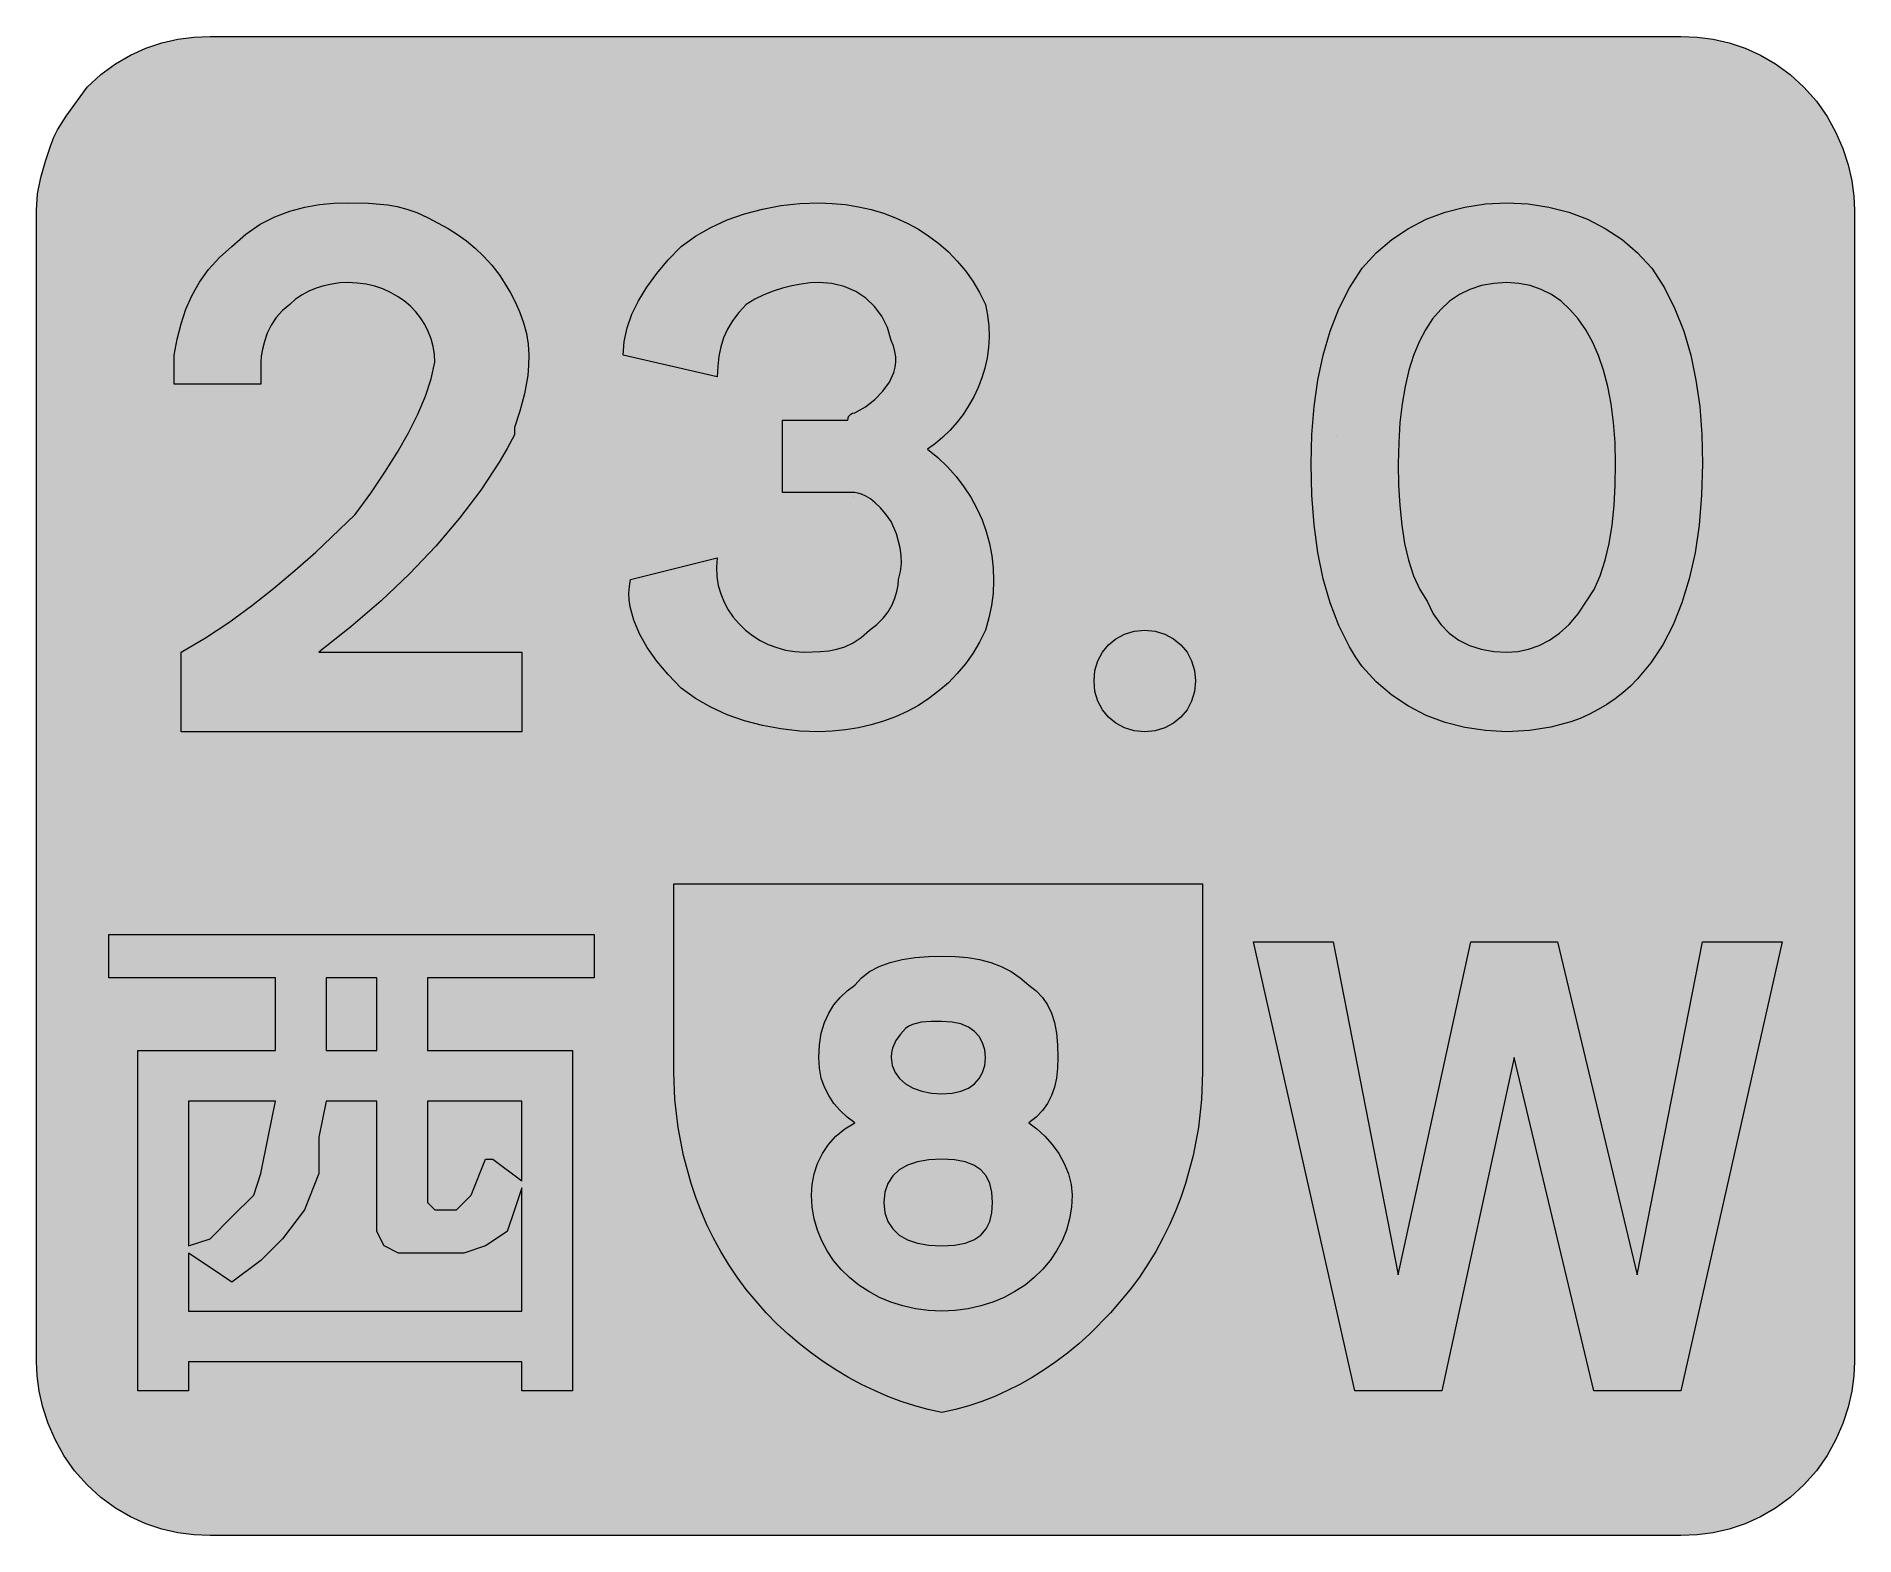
# Model space of a CAD drawing. Header units: metres. Extents: x 133 to 434, y 11 to 259.
import ezdxf

# ---------------------------------------------------------------- set-up
doc = ezdxf.new("R2010")
doc.units = ezdxf.units.M
for name, color, linetype, true_color in [('FILL_BLACK_000000', 7, 'Continuous', 0x000000), ('FILL_LIME_00FF00', 7, 'Continuous', 0x00ff00), ('FILL_WHITE_FFFFFF', 7, 'Continuous', 0xffffff), ('FILL_YELLOW_FFFF00', 7, 'Continuous', 0xffff00), ('STROKE_WHITE_FFFFFF', 7, 'Continuous', 0xffffff)]:
    doc.layers.add(name, color=color, linetype=linetype, true_color=true_color)

msp = doc.modelspace()

# ---------------------------------------------------------------- hatches: boundary and pattern name
at = {"layer": 'FILL_BLACK_000000', "true_color": 0x000000}
h = msp.add_hatch(color=7, dxfattribs=at)
h.dxf.hatch_style = 1
h.paths.add_polyline_path([(276.6, 48.85), (274.61, 49.48), (272.72, 50.28), (270.94, 51.23), (269.28, 52.32), (267.75, 53.55), (266.36, 54.91), (265.12, 56.38), (264.04, 57.96), (263.14, 59.64), (262.42, 61.42), (261.89, 63.27), (261.56, 65.2), (261.45, 67.2), (261.56, 69), (261.9, 70.76), (262.46, 72.47), (263.25, 74.1), (264.26, 75.61), (265.5, 76.99), (266.96, 78.19), (268.65, 79.2), (267.36, 80.16), (266.19, 81.22), (265.17, 82.41), (264.3, 83.7), (263.6, 85.11), (263.08, 86.62), (262.76, 88.26), (262.65, 90), (262.76, 92.14), (263.08, 94.07), (263.6, 95.8), (264.3, 97.35), (265.17, 98.73), (266.19, 99.96), (267.36, 101.04), (268.65, 102), (269.71, 103.24), (271.07, 104.27), (272.68, 105.1), (274.5, 105.75), (276.49, 106.23), (278.61, 106.56), (280.81, 106.74), (283.05, 106.8), (285.24, 106.74), (287.33, 106.56), (289.29, 106.23), (291.15, 105.75), (292.89, 105.1), (294.53, 104.27), (296.04, 103.24), (297.45, 102), (298.69, 101.04), (299.72, 99.96), (300.55, 98.73), (301.2, 97.35), (301.68, 95.8), (302.01, 94.07), (302.19, 92.14), (302.25, 90), (302.19, 88.26), (302.01, 86.62), (301.68, 85.11), (301.2, 83.7), (300.55, 82.41), (299.72, 81.22), (298.69, 80.16), (297.45, 79.2), (298.79, 78.19), (300.09, 76.99), (301.31, 75.61), (302.4, 74.1), (303.32, 72.47), (304.03, 70.76), (304.49, 69), (304.65, 67.2), (304.54, 65.2), (304.21, 63.27), (303.68, 61.42), (302.96, 59.64), (302.06, 57.96), (300.98, 56.38), (299.74, 54.91), (298.35, 53.55), (296.82, 52.32), (295.16, 51.23), (293.38, 50.28), (291.49, 49.48), (289.5, 48.85), (287.42, 48.38), (285.27, 48.1), (283.05, 48), (280.83, 48.1), (278.68, 48.38), (276.6, 48.85)])
h.paths.add_polyline_path([(277.38, 72.19), (276, 71.4), (274.91, 70.39), (274.11, 69.15), (273.62, 67.69), (273.45, 66), (273.62, 64.31), (274.11, 62.85), (274.91, 61.61), (276, 60.6), (277.38, 59.81), (279.02, 59.25), (280.91, 58.91), (283.05, 58.8), (285.13, 58.91), (286.89, 59.25), (288.34, 59.81), (289.5, 60.6), (290.37, 61.61), (290.98, 62.85), (291.34, 64.31), (291.45, 66), (291.34, 67.69), (290.98, 69.15), (290.37, 70.39), (289.5, 71.4), (288.34, 72.19), (286.89, 72.75), (285.13, 73.09), (283.05, 73.2), (280.91, 73.09), (279.02, 72.75), (277.38, 72.19)], flags=16)
h.paths.add_polyline_path([(289.8, 92.46), (289.24, 93.48), (288.45, 94.35), (287.44, 95.05), (286.2, 95.57), (284.74, 95.89), (283.05, 96), (281.27, 95.98), (279.6, 95.85), (278.16, 95.49), (277.55, 95.2), (277.05, 94.8), (276.17, 93.88), (275.4, 92.85), (274.86, 91.59), (274.7, 90.85), (274.65, 90), (274.81, 88.71), (275.29, 87.54), (276.04, 86.52), (277.05, 85.65), (278.28, 84.95), (279.71, 84.43), (281.31, 84.11), (283.05, 84), (284.74, 84.11), (286.2, 84.43), (287.44, 84.95), (288.45, 85.65), (289.24, 86.52), (289.8, 87.54), (290.14, 88.71), (290.25, 90), (290.14, 91.29), (289.8, 92.46)], flags=16)
at = {"layer": 'FILL_LIME_00FF00', "true_color": 0x00ff00}
h = msp.add_hatch(color=7, dxfattribs=at)
h.dxf.hatch_style = 1
h.paths.add_polyline_path([(405.45, 259.2), (408.15, 259.09), (410.83, 258.73), (413.49, 258.12), (416.1, 257.25), (418.66, 256.09), (421.14, 254.64), (423.55, 252.88), (425.85, 250.8), (427.93, 248.45), (429.69, 245.92), (431.14, 243.29), (432.3, 240.6), (433.17, 237.91), (433.78, 235.27), (434.14, 232.75), (434.25, 230.4), (434.25, 39.6), (434.14, 37.25), (433.78, 34.72), (433.17, 32.09), (432.3, 29.4), (431.14, 26.71), (429.69, 24.07), (427.93, 21.55), (425.85, 19.2), (423.55, 17.12), (421.14, 15.36), (418.66, 13.91), (416.1, 12.75), (413.49, 11.88), (410.83, 11.27), (408.15, 10.91), (405.45, 10.8), (161.85, 10.8), (159.15, 10.91), (156.47, 11.27), (153.81, 11.88), (151.2, 12.75), (148.64, 13.91), (146.16, 15.36), (143.75, 17.12), (141.45, 19.2), (139.37, 21.55), (137.61, 24.07), (136.16, 26.71), (135, 29.4), (134.13, 32.09), (133.52, 34.72), (133.16, 37.25), (133.05, 39.6), (133.05, 230.4), (133.26, 233.1), (133.8, 235.8), (134.57, 238.5), (135.45, 241.2), (135.95, 242.5), (136.56, 243.71), (138, 246), (141.45, 250.8), (143.75, 252.88), (146.16, 254.64), (148.64, 256.09), (151.2, 257.25), (153.81, 258.12), (156.47, 258.73), (159.15, 259.09), (161.85, 259.2), (405.45, 259.2)])
at = {"layer": 'FILL_WHITE_FFFFFF', "true_color": 0xffffff}
h = msp.add_hatch(color=7, dxfattribs=at)
h.dxf.hatch_style = 1
h.paths.add_polyline_path([(155.85, 201.6), (155.85, 206.4), (156.36, 209.04), (157.01, 211.57), (157.83, 213.99), (158.85, 216.3), (160.09, 218.49), (161.59, 220.57), (163.36, 222.54), (165.45, 224.4), (167.75, 226.43), (170.14, 228.06), (172.58, 229.31), (175.05, 230.25), (177.52, 230.9), (179.96, 231.32), (182.35, 231.54), (184.65, 231.6), (188.06, 231.56), (191.25, 231.3), (192.83, 231.01), (194.44, 230.59), (196.1, 229.99), (197.85, 229.2), (201.24, 227.36), (202.81, 226.37), (204.3, 225.3), (205.74, 224.11), (207.13, 222.79), (208.5, 221.29), (209.85, 219.6), (211.61, 216.69), (212.42, 215.11), (213.15, 213.45), (213.76, 211.74), (214.24, 209.98), (214.54, 208.2), (214.65, 206.4), (214.6, 204.65), (214.44, 203.01), (213.9, 199.95), (213.13, 197.12), (212.25, 194.4), (212.25, 193.2), (211.06, 190.94), (209.73, 188.65), (206.68, 184.03), (203.16, 179.38), (199.2, 174.75), (194.85, 170.17), (190.14, 165.69), (185.13, 161.36), (179.85, 157.2), (213.45, 157.2), (213.45, 144), (157.05, 144), (157.05, 157.2), (161.04, 159.56), (164.93, 162.11), (168.69, 164.84), (172.35, 167.7), (175.89, 170.68), (179.33, 173.74), (185.85, 180), (188.44, 183.54), (190.78, 186.97), (192.87, 190.29), (194.7, 193.5), (196.24, 196.59), (197.49, 199.57), (198.43, 202.44), (199.05, 205.2), (198.98, 206.53), (198.78, 207.83), (198.44, 209.09), (197.98, 210.3), (197.4, 211.45), (196.71, 212.54), (195.91, 213.56), (195, 214.5), (194, 215.36), (192.9, 216.12), (191.71, 216.79), (190.44, 217.35), (189.1, 217.8), (187.68, 218.13), (186.2, 218.33), (184.65, 218.4), (183.3, 218.34), (181.97, 218.17), (180.66, 217.89), (179.4, 217.5), (178.19, 216.99), (177.06, 216.37), (176, 215.64), (175.05, 214.8), (173.81, 213.8), (172.78, 212.62), (171.95, 211.34), (171.3, 210), (170.82, 208.66), (170.49, 207.37), (170.31, 206.2), (170.25, 205.2), (170.25, 201.6), (155.85, 201.6)])
h = msp.add_hatch(color=7, dxfattribs=at)
h.dxf.hatch_style = 1
h.paths.add_polyline_path([(256.65, 183.6), (256.65, 195.6), (266.25, 195.6), (267.45, 195.6), (267.6, 196.2), (267.96, 196.61), (268.25, 196.75), (268.65, 196.8), (270.38, 197.81), (271.95, 199.01), (273.29, 200.39), (274.35, 201.9), (275.07, 203.53), (275.29, 204.37), (275.4, 205.24), (275.4, 206.12), (275.28, 207), (275.03, 207.9), (274.65, 208.8), (274.04, 210.94), (273.11, 212.83), (271.91, 214.47), (270.45, 215.85), (268.77, 216.94), (266.89, 217.74), (264.84, 218.23), (262.65, 218.4), (261.25, 218.34), (259.76, 218.17), (258.22, 217.89), (256.65, 217.5), (255.08, 216.99), (253.54, 216.37), (252.05, 215.64), (250.65, 214.8), (249.41, 213.45), (248.38, 212.08), (247.55, 210.69), (246.9, 209.25), (246.42, 207.76), (246.09, 206.19), (245.91, 204.55), (245.85, 202.8), (230.25, 206.4), (230.42, 208.65), (230.91, 210.9), (231.71, 213.15), (232.8, 215.4), (234.18, 217.65), (235.82, 219.9), (237.71, 222.15), (239.85, 224.4), (242.21, 226.09), (244.76, 227.55), (247.49, 228.79), (250.35, 229.8), (253.33, 230.59), (256.39, 231.15), (259.5, 231.49), (262.65, 231.6), (264.88, 231.53), (267.08, 231.32), (269.24, 230.98), (271.35, 230.49), (273.4, 229.88), (275.39, 229.13), (277.31, 228.26), (279.15, 227.25), (280.91, 226.12), (282.57, 224.86), (284.14, 223.48), (285.6, 221.98), (286.95, 220.36), (288.18, 218.62), (289.28, 216.77), (290.25, 214.8), (290.62, 213), (290.82, 211.21), (290.87, 209.43), (290.78, 207.67), (290.54, 205.95), (290.17, 204.25), (289.67, 202.6), (289.05, 201), (288.32, 199.45), (287.48, 197.97), (286.55, 196.56), (285.53, 195.22), (284.42, 193.97), (283.23, 192.82), (281.97, 191.76), (280.65, 190.8), (282.38, 189.4), (283.97, 187.89), (285.41, 186.28), (286.71, 184.59), (287.86, 182.83), (288.86, 180.99), (289.7, 179.1), (290.4, 177.15), (290.94, 175.16), (291.33, 173.14), (291.55, 171.09), (291.62, 169.03), (291.52, 166.96), (291.26, 164.89), (290.84, 162.84), (290.25, 160.8), (289.28, 158.83), (288.18, 156.98), (286.95, 155.24), (285.6, 153.62), (284.14, 152.12), (282.57, 150.74), (280.91, 149.48), (279.15, 148.35), (277.31, 147.34), (275.39, 146.47), (273.4, 145.72), (271.35, 145.11), (269.24, 144.62), (267.08, 144.28), (264.88, 144.07), (262.65, 144), (259.5, 144.11), (256.39, 144.45), (253.33, 145.01), (250.35, 145.8), (247.49, 146.81), (244.76, 148.05), (242.21, 149.51), (239.85, 151.2), (237.72, 153.45), (235.84, 155.7), (234.24, 157.95), (232.95, 160.2), (232, 162.45), (231.41, 164.7), (231.27, 165.82), (231.22, 166.95), (231.28, 168.07), (231.45, 169.2), (245.85, 172.8), (245.72, 171.24), (245.78, 169.72), (246.01, 168.24), (246.41, 166.82), (246.97, 165.46), (247.66, 164.17), (248.5, 162.97), (249.45, 161.85), (250.52, 160.83), (251.69, 159.92), (252.95, 159.13), (254.29, 158.46), (255.7, 157.92), (257.17, 157.53), (258.69, 157.28), (260.25, 157.2), (262.95, 157.26), (264.3, 157.39), (265.65, 157.65), (267, 158.08), (268.35, 158.72), (269.7, 159.61), (271.05, 160.8), (272.29, 161.75), (273.32, 162.79), (274.15, 163.88), (274.8, 165), (275.28, 166.12), (275.61, 167.21), (275.79, 168.25), (275.85, 169.2), (276.19, 170.55), (276.34, 171.88), (276.31, 173.19), (276.15, 174.45), (275.51, 176.79), (274.65, 178.8), (273.75, 180.04), (272.87, 181.07), (272.01, 181.9), (271.2, 182.55), (270.44, 183.03), (269.76, 183.36), (269.15, 183.54), (268.65, 183.6), (256.65, 183.6)])
h = msp.add_hatch(color=7, dxfattribs=at)
h.dxf.hatch_style = 1
h.paths.add_polyline_path([(345.33, 202.24), (346.2, 206.4), (347.36, 210.34), (348.81, 214.05), (350.57, 217.54), (352.65, 220.8), (355.01, 223.33), (357.58, 225.52), (360.35, 227.38), (363.3, 228.9), (366.42, 230.08), (369.69, 230.92), (373.11, 231.43), (376.65, 231.6), (380.19, 231.43), (383.61, 230.92), (386.88, 230.08), (390, 228.9), (392.95, 227.38), (395.72, 225.52), (398.29, 223.33), (400.65, 220.8), (402.73, 217.54), (404.49, 214.05), (405.94, 210.34), (407.1, 206.4), (407.97, 202.24), (408.58, 197.85), (408.94, 193.24), (409.05, 188.4), (408.91, 183.16), (408.49, 178.22), (407.81, 173.61), (406.86, 169.31), (405.64, 165.34), (404.18, 161.7), (402.46, 158.38), (400.5, 155.4), (398.3, 152.76), (397.11, 151.56), (395.87, 150.45), (394.56, 149.43), (393.2, 148.5), (391.79, 147.65), (390.32, 146.89), (388.79, 146.21), (387.22, 145.63), (383.9, 144.73), (380.38, 144.18), (376.65, 144), (373.11, 144.17), (369.69, 144.67), (366.42, 145.52), (363.3, 146.7), (360.35, 148.22), (357.58, 150.07), (355.01, 152.27), (352.65, 154.8), (351.57, 156.4), (350.57, 158.06), (348.81, 161.57), (347.36, 165.33), (346.2, 169.35), (345.33, 173.66), (344.72, 178.26), (344.36, 183.17), (344.25, 188.4), (344.36, 193.24), (344.72, 197.85), (345.33, 202.24)])
h.paths.add_polyline_path([(380.23, 157.67), (381.99, 158.28), (383.7, 159.15), (385.36, 160.31), (386.94, 161.76), (388.45, 163.52), (389.85, 165.6), (391.09, 167.56), (392.12, 169.84), (392.95, 172.39), (393.6, 175.2), (394.08, 178.23), (394.41, 181.46), (394.59, 184.86), (394.65, 188.4), (394.57, 191.9), (394.32, 195.2), (393.91, 198.3), (393.36, 201.19), (392.65, 203.87), (391.8, 206.33), (390.82, 208.58), (389.7, 210.6), (388.46, 212.4), (387.09, 213.97), (385.61, 215.31), (384.02, 216.41), (382.32, 217.28), (380.52, 217.9), (378.63, 218.27), (376.65, 218.4), (374.47, 218.27), (372.43, 217.9), (370.53, 217.28), (368.78, 216.41), (367.16, 215.31), (365.68, 213.97), (364.35, 212.4), (363.15, 210.6), (362.1, 208.58), (361.18, 206.33), (360.41, 203.87), (359.78, 201.19), (359.28, 198.3), (358.93, 195.2), (358.72, 191.9), (358.65, 188.4), (358.71, 184.86), (358.89, 181.46), (359.22, 178.23), (359.7, 175.2), (360.35, 172.39), (361.18, 169.84), (362.21, 167.56), (363.45, 165.6), (364.46, 163.52), (365.68, 161.76), (367.1, 160.31), (368.7, 159.15), (370.47, 158.28), (372.39, 157.67), (374.46, 157.31), (376.65, 157.2), (378.45, 157.31), (380.23, 157.67)], flags=16)
h = msp.add_hatch(color=7, dxfattribs=at)
h.dxf.hatch_style = 1
h.paths.add_polyline_path([(324.89, 150.66), (324.41, 149.06), (323.66, 147.63), (322.65, 146.4), (321.42, 145.39), (319.99, 144.64), (318.39, 144.16), (316.65, 144), (314.91, 144.16), (313.31, 144.64), (311.88, 145.39), (310.65, 146.4), (309.64, 147.63), (308.89, 149.06), (308.41, 150.66), (308.25, 152.4), (308.41, 154.14), (308.89, 155.74), (309.64, 157.17), (310.65, 158.4), (311.88, 159.41), (313.31, 160.16), (314.91, 160.64), (316.65, 160.8), (318.39, 160.64), (319.99, 160.16), (321.42, 159.41), (322.65, 158.4), (323.66, 157.17), (324.41, 155.74), (324.89, 154.14), (325.05, 152.4), (324.89, 150.66)])
h = msp.add_hatch(color=7, dxfattribs=at)
h.dxf.hatch_style = 1
h.paths.add_polyline_path([(158.25, 34.8), (149.85, 34.8), (149.85, 91.2), (172.65, 91.2), (172.65, 103.2), (145.05, 103.2), (145.05, 110.4), (225.45, 110.4), (225.45, 103.2), (197.85, 103.2), (197.85, 91.2), (221.85, 91.2), (221.85, 34.8), (213.45, 34.8), (213.45, 39.6), (158.25, 39.6), (158.25, 34.8)])
h.paths.add_polyline_path([(181.05, 91.2), (189.45, 91.2), (189.45, 103.2), (181.05, 103.2), (181.05, 91.2)], flags=16)
h.paths.add_polyline_path([(202.65, 64.8), (205.05, 67.2), (207.45, 73.2), (208.65, 73.2), (213.45, 69.6), (213.45, 82.8), (197.85, 82.8), (197.85, 67.2), (197.85, 66), (199.05, 64.8), (202.65, 64.8)], flags=16)
h.paths.add_polyline_path([(165.45, 63.6), (169.05, 67.2), (170.25, 70.8), (171.45, 76.8), (172.65, 82.8), (158.25, 82.8), (158.25, 58.8), (161.85, 60), (165.45, 63.6)], flags=16)
h.paths.add_polyline_path([(213.45, 68.4), (212.25, 64.8), (211.05, 61.2), (207.45, 58.8), (203.85, 57.6), (195.45, 57.6), (193.05, 57.6), (190.65, 58.8), (189.45, 61.2), (189.45, 63.6), (189.45, 82.8), (181.05, 82.8), (179.85, 76.8), (179.85, 70.8), (177.45, 64.8), (173.85, 60), (170.25, 56.4), (165.45, 52.8), (161.85, 55.2), (158.25, 57.6), (158.25, 48), (213.45, 48), (213.45, 68.4)], flags=16)
h = msp.add_hatch(color=7, dxfattribs=at)
h.dxf.hatch_style = 1
h.paths.add_polyline_path([(334.65, 109.2), (347.85, 109.2), (358.65, 54), (370.65, 109.2), (385.05, 109.2), (398.25, 54), (409.05, 109.2), (422.25, 109.2), (405.45, 34.8), (391.05, 34.8), (377.85, 90), (365.85, 34.8), (351.45, 34.8), (334.65, 109.2)])
at = {"layer": 'FILL_YELLOW_FFFF00', "true_color": 0xffff00}
h = msp.add_hatch(color=7, dxfattribs=at)
h.dxf.hatch_style = 1
h.paths.add_polyline_path([(280.8, 31.71), (278.56, 32.32), (276.32, 33.05), (274.11, 33.88), (271.91, 34.82), (269.74, 35.86), (267.6, 37.01), (265.5, 38.25), (263.44, 39.59), (261.43, 41.03), (259.47, 42.57), (257.57, 44.19), (255.73, 45.91), (253.96, 47.72), (252.27, 49.62), (250.65, 51.6), (249.13, 53.65), (247.72, 55.76), (246.42, 57.9), (245.23, 60.09), (244.14, 62.32), (243.16, 64.57), (242.28, 66.85), (241.5, 69.15), (240.23, 73.78), (239.34, 78.43), (238.82, 83.05), (238.65, 87.6), (238.65, 118.8), (326.25, 118.8), (326.25, 87.6), (326.08, 83.05), (325.56, 78.43), (324.67, 73.78), (323.4, 69.15), (322.62, 66.85), (321.74, 64.57), (320.76, 62.32), (319.67, 60.09), (318.48, 57.9), (317.18, 55.76), (315.77, 53.65), (314.25, 51.6), (310.99, 47.72), (307.52, 44.19), (305.71, 42.57), (303.85, 41.03), (301.95, 39.59), (300, 38.25), (298.01, 37.01), (295.98, 35.86), (293.91, 34.82), (291.81, 33.88), (289.67, 33.05), (287.49, 32.32), (285.29, 31.71), (283.05, 31.2), (280.8, 31.71)])

# ---------------------------------------------------------------- linework, layer by layer
at = {"layer": 'FILL_BLACK_000000', "lineweight": 0, "true_color": 0x000000}
for points in [[(276.6, 48.85), (274.61, 49.48), (272.72, 50.28), (270.94, 51.23), (269.28, 52.32), (267.75, 53.55), (266.36, 54.91), (265.12, 56.38), (264.04, 57.96), (263.14, 59.64), (262.42, 61.42), (261.89, 63.27), (261.56, 65.2), (261.45, 67.2), (261.56, 69), (261.9, 70.76), (262.46, 72.47), (263.25, 74.1), (264.26, 75.61), (265.5, 76.99), (266.96, 78.19), (268.65, 79.2), (267.36, 80.16), (266.19, 81.22), (265.17, 82.41), (264.3, 83.7), (263.6, 85.11), (263.08, 86.62), (262.76, 88.26), (262.65, 90), (262.76, 92.14), (263.08, 94.07), (263.6, 95.8), (264.3, 97.35), (265.17, 98.73), (266.19, 99.96), (267.36, 101.04), (268.65, 102), (269.71, 103.24), (271.07, 104.27), (272.68, 105.1), (274.5, 105.75), (276.49, 106.23), (278.61, 106.56), (280.81, 106.74), (283.05, 106.8), (285.24, 106.74), (287.33, 106.56), (289.29, 106.23), (291.15, 105.75), (292.89, 105.1), (294.53, 104.27), (296.04, 103.24), (297.45, 102), (298.69, 101.04), (299.72, 99.96), (300.55, 98.73), (301.2, 97.35), (301.68, 95.8), (302.01, 94.07), (302.19, 92.14), (302.25, 90), (302.19, 88.26), (302.01, 86.62), (301.68, 85.11), (301.2, 83.7), (300.55, 82.41), (299.72, 81.22), (298.69, 80.16), (297.45, 79.2), (298.79, 78.19), (300.09, 76.99), (301.31, 75.61), (302.4, 74.1), (303.32, 72.47), (304.03, 70.76), (304.49, 69), (304.65, 67.2), (304.54, 65.2), (304.21, 63.27), (303.68, 61.42), (302.96, 59.64), (302.06, 57.96), (300.98, 56.38), (299.74, 54.91), (298.35, 53.55), (296.82, 52.32), (295.16, 51.23), (293.38, 50.28), (291.49, 49.48), (289.5, 48.85), (287.42, 48.38), (285.27, 48.1), (283.05, 48), (280.83, 48.1), (278.68, 48.38)], [(289.8, 92.46), (289.24, 93.48), (288.45, 94.35), (287.44, 95.05), (286.2, 95.57), (284.74, 95.89), (283.05, 96), (281.27, 95.98), (279.6, 95.85), (278.16, 95.49), (277.55, 95.2), (277.05, 94.8), (276.17, 93.88), (275.4, 92.85), (274.86, 91.59), (274.7, 90.85), (274.65, 90), (274.81, 88.71), (275.29, 87.54), (276.04, 86.52), (277.05, 85.65), (278.28, 84.95), (279.71, 84.43), (281.31, 84.11), (283.05, 84), (284.74, 84.11), (286.2, 84.43), (287.44, 84.95), (288.45, 85.65), (289.24, 86.52), (289.8, 87.54), (290.14, 88.71), (290.25, 90), (290.14, 91.29)], [(277.38, 72.19), (276, 71.4), (274.91, 70.39), (274.11, 69.15), (273.62, 67.69), (273.45, 66), (273.62, 64.31), (274.11, 62.85), (274.91, 61.61), (276, 60.6), (277.38, 59.81), (279.02, 59.25), (280.91, 58.91), (283.05, 58.8), (285.13, 58.91), (286.89, 59.25), (288.34, 59.81), (289.5, 60.6), (290.37, 61.61), (290.98, 62.85), (291.34, 64.31), (291.45, 66), (291.34, 67.69), (290.98, 69.15), (290.37, 70.39), (289.5, 71.4), (288.34, 72.19), (286.89, 72.75), (285.13, 73.09), (283.05, 73.2), (280.91, 73.09), (279.02, 72.75)]]:
    msp.add_lwpolyline(points, close=True, dxfattribs=at)
at = {"layer": 'FILL_LIME_00FF00', "lineweight": 0, "true_color": 0x00ff00}
msp.add_lwpolyline([(405.45, 259.2), (408.15, 259.09), (410.83, 258.73), (413.49, 258.12), (416.1, 257.25), (418.66, 256.09), (421.14, 254.64), (423.55, 252.88), (425.85, 250.8), (427.93, 248.45), (429.69, 245.92), (431.14, 243.29), (432.3, 240.6), (433.17, 237.91), (433.78, 235.27), (434.14, 232.75), (434.25, 230.4), (434.25, 39.6), (434.14, 37.25), (433.78, 34.72), (433.17, 32.09), (432.3, 29.4), (431.14, 26.71), (429.69, 24.07), (427.93, 21.55), (425.85, 19.2), (423.55, 17.12), (421.14, 15.36), (418.66, 13.91), (416.1, 12.75), (413.49, 11.88), (410.83, 11.27), (408.15, 10.91), (405.45, 10.8), (161.85, 10.8), (159.15, 10.91), (156.47, 11.27), (153.81, 11.88), (151.2, 12.75), (148.64, 13.91), (146.16, 15.36), (143.75, 17.12), (141.45, 19.2), (139.37, 21.55), (137.61, 24.07), (136.16, 26.71), (135, 29.4), (134.13, 32.09), (133.52, 34.72), (133.16, 37.25), (133.05, 39.6), (133.05, 230.4), (133.26, 233.1), (133.8, 235.8), (134.57, 238.5), (135.45, 241.2), (135.95, 242.5), (136.56, 243.71), (138, 246), (141.45, 250.8), (143.75, 252.88), (146.16, 254.64), (148.64, 256.09), (151.2, 257.25), (153.81, 258.12), (156.47, 258.73), (159.15, 259.09), (161.85, 259.2)], close=True, dxfattribs=at)
at = {"layer": 'FILL_WHITE_FFFFFF', "lineweight": 0, "true_color": 0xffffff}
for points in [[(155.85, 201.6), (155.85, 206.4), (156.36, 209.04), (157.01, 211.57), (157.83, 213.99), (158.85, 216.3), (160.09, 218.49), (161.59, 220.57), (163.36, 222.54), (165.45, 224.4), (167.75, 226.43), (170.14, 228.06), (172.58, 229.31), (175.05, 230.25), (177.52, 230.9), (179.96, 231.32), (182.35, 231.54), (184.65, 231.6), (188.06, 231.56), (191.25, 231.3), (192.83, 231.01), (194.44, 230.59), (196.1, 229.99), (197.85, 229.2), (201.24, 227.36), (202.81, 226.37), (204.3, 225.3), (205.74, 224.11), (207.13, 222.79), (208.5, 221.29), (209.85, 219.6), (211.61, 216.69), (212.42, 215.11), (213.15, 213.45), (213.76, 211.74), (214.24, 209.98), (214.54, 208.2), (214.65, 206.4), (214.6, 204.65), (214.44, 203.01), (213.9, 199.95), (213.13, 197.12), (212.25, 194.4), (212.25, 193.2), (211.06, 190.94), (209.73, 188.65), (206.68, 184.03), (203.16, 179.38), (199.2, 174.75), (194.85, 170.17), (190.14, 165.69), (185.13, 161.36), (179.85, 157.2), (213.45, 157.2), (213.45, 144), (157.05, 144), (157.05, 157.2), (161.04, 159.56), (164.93, 162.11), (168.69, 164.84), (172.35, 167.7), (175.89, 170.68), (179.33, 173.74), (185.85, 180), (188.44, 183.54), (190.78, 186.97), (192.87, 190.29), (194.7, 193.5), (196.24, 196.59), (197.49, 199.57), (198.43, 202.44), (199.05, 205.2), (198.98, 206.53), (198.78, 207.83), (198.44, 209.09), (197.98, 210.3), (197.4, 211.45), (196.71, 212.54), (195.91, 213.56), (195, 214.5), (194, 215.36), (192.9, 216.12), (191.71, 216.79), (190.44, 217.35), (189.1, 217.8), (187.68, 218.13), (186.2, 218.33), (184.65, 218.4), (183.3, 218.34), (181.97, 218.17), (180.66, 217.89), (179.4, 217.5), (178.19, 216.99), (177.06, 216.37), (176, 215.64), (175.05, 214.8), (173.81, 213.8), (172.78, 212.62), (171.95, 211.34), (171.3, 210), (170.82, 208.66), (170.49, 207.37), (170.31, 206.2), (170.25, 205.2), (170.25, 201.6)], [(256.65, 183.6), (256.65, 195.6), (266.25, 195.6), (267.45, 195.6), (267.6, 196.2), (267.96, 196.61), (268.25, 196.75), (268.65, 196.8), (270.38, 197.81), (271.95, 199.01), (273.29, 200.39), (274.35, 201.9), (275.07, 203.53), (275.29, 204.37), (275.4, 205.24), (275.4, 206.12), (275.28, 207), (275.03, 207.9), (274.65, 208.8), (274.04, 210.94), (273.11, 212.83), (271.91, 214.47), (270.45, 215.85), (268.77, 216.94), (266.89, 217.74), (264.84, 218.23), (262.65, 218.4), (261.25, 218.34), (259.76, 218.17), (258.22, 217.89), (256.65, 217.5), (255.08, 216.99), (253.54, 216.37), (252.05, 215.64), (250.65, 214.8), (249.41, 213.45), (248.38, 212.08), (247.55, 210.69), (246.9, 209.25), (246.42, 207.76), (246.09, 206.19), (245.91, 204.55), (245.85, 202.8), (230.25, 206.4), (230.42, 208.65), (230.91, 210.9), (231.71, 213.15), (232.8, 215.4), (234.18, 217.65), (235.82, 219.9), (237.71, 222.15), (239.85, 224.4), (242.21, 226.09), (244.76, 227.55), (247.49, 228.79), (250.35, 229.8), (253.33, 230.59), (256.39, 231.15), (259.5, 231.49), (262.65, 231.6), (264.88, 231.53), (267.08, 231.32), (269.24, 230.98), (271.35, 230.49), (273.4, 229.88), (275.39, 229.13), (277.31, 228.26), (279.15, 227.25), (280.91, 226.12), (282.57, 224.86), (284.14, 223.48), (285.6, 221.98), (286.95, 220.36), (288.18, 218.62), (289.28, 216.77), (290.25, 214.8), (290.62, 213), (290.82, 211.21), (290.87, 209.43), (290.78, 207.67), (290.54, 205.95), (290.17, 204.25), (289.67, 202.6), (289.05, 201), (288.32, 199.45), (287.48, 197.97), (286.55, 196.56), (285.53, 195.22), (284.42, 193.97), (283.23, 192.82), (281.97, 191.76), (280.65, 190.8), (282.38, 189.4), (283.97, 187.89), (285.41, 186.28), (286.71, 184.59), (287.86, 182.83), (288.86, 180.99), (289.7, 179.1), (290.4, 177.15), (290.94, 175.16), (291.33, 173.14), (291.55, 171.09), (291.62, 169.03), (291.52, 166.96), (291.26, 164.89), (290.84, 162.84), (290.25, 160.8), (289.28, 158.83), (288.18, 156.98), (286.95, 155.24), (285.6, 153.62), (284.14, 152.12), (282.57, 150.74), (280.91, 149.48), (279.15, 148.35), (277.31, 147.34), (275.39, 146.47), (273.4, 145.72), (271.35, 145.11), (269.24, 144.62), (267.08, 144.28), (264.88, 144.07), (262.65, 144), (259.5, 144.11), (256.39, 144.45), (253.33, 145.01), (250.35, 145.8), (247.49, 146.81), (244.76, 148.05), (242.21, 149.51), (239.85, 151.2), (237.72, 153.45), (235.84, 155.7), (234.24, 157.95), (232.95, 160.2), (232, 162.45), (231.41, 164.7), (231.27, 165.82), (231.22, 166.95), (231.28, 168.07), (231.45, 169.2), (245.85, 172.8), (245.72, 171.24), (245.78, 169.72), (246.01, 168.24), (246.41, 166.82), (246.97, 165.46), (247.66, 164.17), (248.5, 162.97), (249.45, 161.85), (250.52, 160.83), (251.69, 159.92), (252.95, 159.13), (254.29, 158.46), (255.7, 157.92), (257.17, 157.53), (258.69, 157.28), (260.25, 157.2), (262.95, 157.26), (264.3, 157.39), (265.65, 157.65), (267, 158.08), (268.35, 158.72), (269.7, 159.61), (271.05, 160.8), (272.29, 161.75), (273.32, 162.79), (274.15, 163.88), (274.8, 165), (275.28, 166.12), (275.61, 167.21), (275.79, 168.25), (275.85, 169.2), (276.19, 170.55), (276.34, 171.88), (276.31, 173.19), (276.15, 174.45), (275.51, 176.79), (274.65, 178.8), (273.75, 180.04), (272.87, 181.07), (272.01, 181.9), (271.2, 182.55), (270.44, 183.03), (269.76, 183.36), (269.15, 183.54), (268.65, 183.6)], [(345.33, 202.24), (346.2, 206.4), (347.36, 210.34), (348.81, 214.05), (350.57, 217.54), (352.65, 220.8), (355.01, 223.33), (357.58, 225.52), (360.35, 227.38), (363.3, 228.9), (366.42, 230.08), (369.69, 230.92), (373.11, 231.43), (376.65, 231.6), (380.19, 231.43), (383.61, 230.92), (386.88, 230.08), (390, 228.9), (392.95, 227.38), (395.72, 225.52), (398.29, 223.33), (400.65, 220.8), (402.73, 217.54), (404.49, 214.05), (405.94, 210.34), (407.1, 206.4), (407.97, 202.24), (408.58, 197.85), (408.94, 193.24), (409.05, 188.4), (408.91, 183.16), (408.49, 178.22), (407.81, 173.61), (406.86, 169.31), (405.64, 165.34), (404.18, 161.7), (402.46, 158.38), (400.5, 155.4), (398.3, 152.76), (397.11, 151.56), (395.87, 150.45), (394.56, 149.43), (393.2, 148.5), (391.79, 147.65), (390.32, 146.89), (388.79, 146.21), (387.22, 145.63), (383.9, 144.73), (380.38, 144.18), (376.65, 144), (373.11, 144.17), (369.69, 144.67), (366.42, 145.52), (363.3, 146.7), (360.35, 148.22), (357.58, 150.07), (355.01, 152.27), (352.65, 154.8), (351.57, 156.4), (350.57, 158.06), (348.81, 161.57), (347.36, 165.33), (346.2, 169.35), (345.33, 173.66), (344.72, 178.26), (344.36, 183.17), (344.25, 188.4), (344.36, 193.24), (344.72, 197.85)], [(380.23, 157.67), (381.99, 158.28), (383.7, 159.15), (385.36, 160.31), (386.94, 161.76), (388.45, 163.52), (389.85, 165.6), (391.09, 167.56), (392.12, 169.84), (392.95, 172.39), (393.6, 175.2), (394.08, 178.23), (394.41, 181.46), (394.59, 184.86), (394.65, 188.4), (394.57, 191.9), (394.32, 195.2), (393.91, 198.3), (393.36, 201.19), (392.65, 203.87), (391.8, 206.33), (390.82, 208.58), (389.7, 210.6), (388.46, 212.4), (387.09, 213.97), (385.61, 215.31), (384.02, 216.41), (382.32, 217.28), (380.52, 217.9), (378.63, 218.27), (376.65, 218.4), (374.47, 218.27), (372.43, 217.9), (370.53, 217.28), (368.78, 216.41), (367.16, 215.31), (365.68, 213.97), (364.35, 212.4), (363.15, 210.6), (362.1, 208.58), (361.18, 206.33), (360.41, 203.87), (359.78, 201.19), (359.28, 198.3), (358.93, 195.2), (358.72, 191.9), (358.65, 188.4), (358.71, 184.86), (358.89, 181.46), (359.22, 178.23), (359.7, 175.2), (360.35, 172.39), (361.18, 169.84), (362.21, 167.56), (363.45, 165.6), (364.46, 163.52), (365.68, 161.76), (367.1, 160.31), (368.7, 159.15), (370.47, 158.28), (372.39, 157.67), (374.46, 157.31), (376.65, 157.2), (378.45, 157.31)], [(324.89, 150.66), (324.41, 149.06), (323.66, 147.63), (322.65, 146.4), (321.42, 145.39), (319.99, 144.64), (318.39, 144.16), (316.65, 144), (314.91, 144.16), (313.31, 144.64), (311.88, 145.39), (310.65, 146.4), (309.64, 147.63), (308.89, 149.06), (308.41, 150.66), (308.25, 152.4), (308.41, 154.14), (308.89, 155.74), (309.64, 157.17), (310.65, 158.4), (311.88, 159.41), (313.31, 160.16), (314.91, 160.64), (316.65, 160.8), (318.39, 160.64), (319.99, 160.16), (321.42, 159.41), (322.65, 158.4), (323.66, 157.17), (324.41, 155.74), (324.89, 154.14), (325.05, 152.4)], [(158.25, 34.8), (149.85, 34.8), (149.85, 91.2), (172.65, 91.2), (172.65, 103.2), (145.05, 103.2), (145.05, 110.4), (225.45, 110.4), (225.45, 103.2), (197.85, 103.2), (197.85, 91.2), (221.85, 91.2), (221.85, 34.8), (213.45, 34.8), (213.45, 39.6), (158.25, 39.6)], [(334.65, 109.2), (347.85, 109.2), (358.65, 54), (370.65, 109.2), (385.05, 109.2), (398.25, 54), (409.05, 109.2), (422.25, 109.2), (405.45, 34.8), (391.05, 34.8), (377.85, 90), (365.85, 34.8), (351.45, 34.8)], [(181.05, 91.2), (189.45, 91.2), (189.45, 103.2), (181.05, 103.2)], [(165.45, 63.6), (169.05, 67.2), (170.25, 70.8), (171.45, 76.8), (172.65, 82.8), (158.25, 82.8), (158.25, 58.8), (161.85, 60)], [(213.45, 68.4), (212.25, 64.8), (211.05, 61.2), (207.45, 58.8), (203.85, 57.6), (195.45, 57.6), (193.05, 57.6), (190.65, 58.8), (189.45, 61.2), (189.45, 63.6), (189.45, 82.8), (181.05, 82.8), (179.85, 76.8), (179.85, 70.8), (177.45, 64.8), (173.85, 60), (170.25, 56.4), (165.45, 52.8), (161.85, 55.2), (158.25, 57.6), (158.25, 48), (213.45, 48)], [(202.65, 64.8), (205.05, 67.2), (207.45, 73.2), (208.65, 73.2), (213.45, 69.6), (213.45, 82.8), (197.85, 82.8), (197.85, 67.2), (197.85, 66), (199.05, 64.8)]]:
    msp.add_lwpolyline(points, close=True, dxfattribs=at)
at = {"layer": 'FILL_YELLOW_FFFF00', "lineweight": 0, "true_color": 0xffff00}
msp.add_lwpolyline([(280.8, 31.71), (278.56, 32.32), (276.32, 33.05), (274.11, 33.88), (271.91, 34.82), (269.74, 35.86), (267.6, 37.01), (265.5, 38.25), (263.44, 39.59), (261.43, 41.03), (259.47, 42.57), (257.57, 44.19), (255.73, 45.91), (253.96, 47.72), (252.27, 49.62), (250.65, 51.6), (249.13, 53.65), (247.72, 55.76), (246.42, 57.9), (245.23, 60.09), (244.14, 62.32), (243.16, 64.57), (242.28, 66.85), (241.5, 69.15), (240.23, 73.78), (239.34, 78.43), (238.82, 83.05), (238.65, 87.6), (238.65, 118.8), (326.25, 118.8), (326.25, 87.6), (326.08, 83.05), (325.56, 78.43), (324.67, 73.78), (323.4, 69.15), (322.62, 66.85), (321.74, 64.57), (320.76, 62.32), (319.67, 60.09), (318.48, 57.9), (317.18, 55.76), (315.77, 53.65), (314.25, 51.6), (310.99, 47.72), (307.52, 44.19), (305.71, 42.57), (303.85, 41.03), (301.95, 39.59), (300, 38.25), (298.01, 37.01), (295.98, 35.86), (293.91, 34.82), (291.81, 33.88), (289.67, 33.05), (287.49, 32.32), (285.29, 31.71), (283.05, 31.2)], close=True, dxfattribs=at)
at = {"layer": 'STROKE_WHITE_FFFFFF', "lineweight": 0, "true_color": 0xffffff}
for points in [[(348.45, 193.04), (348.45, 193.04)], [(348.45, 193.04), (348.45, 193.04)], [(348.45, 193.04), (348.45, 193.04)], [(348.45, 193.04), (348.45, 193.04)], [(348.45, 193.04), (348.45, 193.04)], [(344.25, 188.4), (344.25, 188.4)], [(268.45, 183.04), (268.45, 183.04)]]:
    msp.add_lwpolyline(points, dxfattribs=at)

doc.saveas('drawing.dxf')
